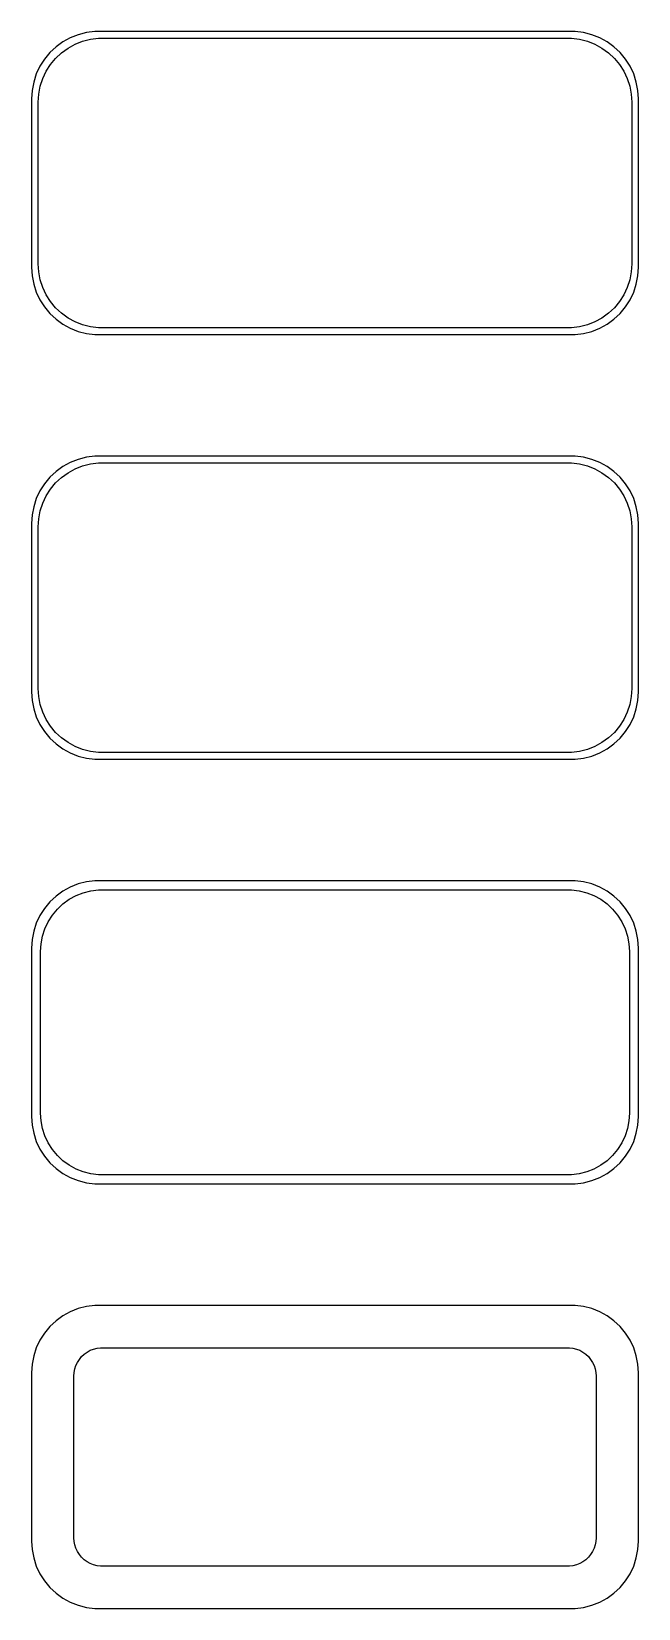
# Model space of a CAD drawing. Header units: metres. Extents: x -22 to 22, y 115 to 232.
import ezdxf

# ---------------------------------------------------------------- set-up
doc = ezdxf.new("R2010")
doc.units = ezdxf.units.M

msp = doc.modelspace()

# ---------------------------------------------------------------- linework, layer by layer
for p, q in [((-18.4369, 231.661), (-19.0451, 231.505)), ((-17.8139, 231.74), (-18.4369, 231.661)), ((17.8139, 231.74), (-17.8139, 231.74)), ((18.4369, 231.661), (17.8139, 231.74)), ((19.0451, 231.505), (18.4369, 231.661)), ((-20.6871, 230.603), (-21.1448, 230.173)), ((-20.1791, 230.972), (-20.6871, 230.603)), ((-20.2778, 230.16), (-19.7952, 230.511)), ((-19.6289, 231.274), (-20.1791, 230.972)), ((-19.7952, 230.511), (-19.2724, 230.798)), ((-19.0451, 231.505), (-19.6289, 231.274)), ((-19.2724, 230.798), (-18.7178, 231.018)), ((-18.7178, 231.018), (-18.1401, 231.166)), ((-18.1401, 231.166), (-17.5482, 231.241)), ((-17.5482, 231.241), (17.5482, 231.241)), ((17.5482, 231.241), (18.1401, 231.166)), ((18.1401, 231.166), (18.7178, 231.018)), ((18.7178, 231.018), (19.2724, 230.798)), ((19.6289, 231.274), (19.0451, 231.505)), ((19.2724, 230.798), (19.7952, 230.511)), ((20.1791, 230.972), (19.6289, 231.274)), ((19.7952, 230.511), (20.2778, 230.16)), ((20.6871, 230.603), (20.1791, 230.972)), ((21.1448, 230.173), (20.6871, 230.603)), ((-21.5451, 229.689), (-21.8815, 229.159)), ((-21.1448, 230.173), (-21.5451, 229.689)), ((-21.4124, 228.788), (-21.0928, 229.292)), ((-21.0928, 229.292), (-20.7126, 229.752)), ((-20.7126, 229.752), (-20.2778, 230.16)), ((20.2778, 230.16), (20.7126, 229.752)), ((20.7126, 229.752), (21.0928, 229.292)), ((21.0928, 229.292), (21.4124, 228.788)), ((21.5451, 229.689), (21.1448, 230.173)), ((21.8815, 229.159), (21.5451, 229.689)), ((-22.1489, 228.591), (-22.3429, 227.993)), ((-21.8815, 229.159), (-22.1489, 228.591)), ((-21.8508, 227.681), (-21.6664, 228.249)), ((-21.6664, 228.249), (-21.4124, 228.788)), ((21.4124, 228.788), (21.6664, 228.249)), ((21.6664, 228.249), (21.8508, 227.681)), ((22.1489, 228.591), (21.8815, 229.159)), ((22.3429, 227.993), (22.1489, 228.591)), ((-22.4606, 227.377), (-22.5, 226.75)), ((-22.3429, 227.993), (-22.4606, 227.377)), ((-22, 226.5), (-21.9625, 227.095)), ((-21.9625, 227.095), (-21.8508, 227.681)), ((21.8508, 227.681), (21.9625, 227.095)), ((21.9625, 227.095), (22, 226.5)), ((22.4606, 227.377), (22.3429, 227.993)), ((22.5, 226.75), (22.4606, 227.377)), ((-22.5, 226.75), (-22.5, 214.25)), ((-22, 214.5), (-22, 226.5)), ((22, 226.5), (22, 214.5)), ((22.5, 214.25), (22.5, 226.75)), ((-22.5, 214.25), (-22.4606, 213.623)), ((-21.9625, 213.905), (-22, 214.5)), ((22, 214.5), (21.9625, 213.905)), ((22.4606, 213.623), (22.5, 214.25)), ((-22.4606, 213.623), (-22.3429, 213.007)), ((-22.3429, 213.007), (-22.1489, 212.409)), ((-21.8508, 213.319), (-21.9625, 213.905)), ((-21.6664, 212.751), (-21.8508, 213.319)), ((21.8508, 213.319), (21.6664, 212.751)), ((21.9625, 213.905), (21.8508, 213.319)), ((22.1489, 212.409), (22.3429, 213.007)), ((22.3429, 213.007), (22.4606, 213.623)), ((-22.1489, 212.409), (-21.8815, 211.841)), ((-21.8815, 211.841), (-21.5451, 211.311)), ((-21.4124, 212.212), (-21.6664, 212.751)), ((-21.0928, 211.708), (-21.4124, 212.212)), ((21.4124, 212.212), (21.0928, 211.708)), ((21.6664, 212.751), (21.4124, 212.212)), ((21.5451, 211.311), (21.8815, 211.841)), ((21.8815, 211.841), (22.1489, 212.409)), ((-21.5451, 211.311), (-21.1448, 210.827)), ((-21.1448, 210.827), (-20.6871, 210.397)), ((-20.7126, 211.248), (-21.0928, 211.708)), ((-20.2778, 210.84), (-20.7126, 211.248)), ((-19.7952, 210.489), (-20.2778, 210.84)), ((20.2778, 210.84), (19.7952, 210.489)), ((20.7126, 211.248), (20.2778, 210.84)), ((20.6871, 210.397), (21.1448, 210.827)), ((21.0928, 211.708), (20.7126, 211.248)), ((21.1448, 210.827), (21.5451, 211.311)), ((-20.6871, 210.397), (-20.1791, 210.028)), ((-20.1791, 210.028), (-19.6289, 209.726)), ((-19.2724, 210.202), (-19.7952, 210.489)), ((-19.6289, 209.726), (-19.0451, 209.495)), ((-18.7178, 209.982), (-19.2724, 210.202)), ((-19.0451, 209.495), (-18.4369, 209.339)), ((-18.1401, 209.834), (-18.7178, 209.982)), ((-17.5482, 209.759), (-18.1401, 209.834)), ((17.5482, 209.759), (-17.5482, 209.759)), ((18.1401, 209.834), (17.5482, 209.759)), ((18.7178, 209.982), (18.1401, 209.834)), ((18.4369, 209.339), (19.0451, 209.495)), ((19.2724, 210.202), (18.7178, 209.982)), ((19.0451, 209.495), (19.6289, 209.726)), ((19.7952, 210.489), (19.2724, 210.202)), ((19.6289, 209.726), (20.1791, 210.028)), ((20.1791, 210.028), (20.6871, 210.397)), ((-18.4369, 209.339), (-17.8139, 209.26)), ((-17.8139, 209.26), (17.8139, 209.26)), ((17.8139, 209.26), (18.4369, 209.339)), ((-18.4369, 200.161), (-19.0451, 200.005)), ((-17.8139, 200.24), (-18.4369, 200.161)), ((17.8139, 200.24), (-17.8139, 200.24)), ((18.4369, 200.161), (17.8139, 200.24)), ((19.0451, 200.005), (18.4369, 200.161)), ((-20.6871, 199.103), (-21.1448, 198.673)), ((-20.1791, 199.472), (-20.6871, 199.103)), ((-20.2778, 198.66), (-19.7952, 199.011)), ((-19.6289, 199.774), (-20.1791, 199.472)), ((-19.7952, 199.011), (-19.2724, 199.298)), ((-19.0451, 200.005), (-19.6289, 199.774)), ((-19.2724, 199.298), (-18.7178, 199.518)), ((-18.7178, 199.518), (-18.1401, 199.666)), ((-18.1401, 199.666), (-17.5482, 199.741)), ((-17.5482, 199.741), (17.5482, 199.741)), ((17.5482, 199.741), (18.1401, 199.666)), ((18.1401, 199.666), (18.7178, 199.518)), ((18.7178, 199.518), (19.2724, 199.298)), ((19.6289, 199.774), (19.0451, 200.005)), ((19.2724, 199.298), (19.7952, 199.011)), ((20.1791, 199.472), (19.6289, 199.774)), ((19.7952, 199.011), (20.2778, 198.66)), ((20.6871, 199.103), (20.1791, 199.472)), ((21.1448, 198.673), (20.6871, 199.103)), ((-21.5451, 198.189), (-21.8815, 197.659)), ((-21.1448, 198.673), (-21.5451, 198.189)), ((-21.4124, 197.288), (-21.0928, 197.792)), ((-21.0928, 197.792), (-20.7126, 198.252)), ((-20.7126, 198.252), (-20.2778, 198.66)), ((20.2778, 198.66), (20.7126, 198.252)), ((20.7126, 198.252), (21.0928, 197.792)), ((21.0928, 197.792), (21.4124, 197.288)), ((21.5451, 198.189), (21.1448, 198.673)), ((21.8815, 197.659), (21.5451, 198.189)), ((-22.1489, 197.091), (-22.3429, 196.493)), ((-21.8815, 197.659), (-22.1489, 197.091)), ((-21.8508, 196.181), (-21.6664, 196.749)), ((-21.6664, 196.749), (-21.4124, 197.288)), ((21.4124, 197.288), (21.6664, 196.749)), ((21.6664, 196.749), (21.8508, 196.181)), ((22.1489, 197.091), (21.8815, 197.659)), ((22.3429, 196.493), (22.1489, 197.091)), ((-22.4606, 195.877), (-22.5, 195.25)), ((-22.3429, 196.493), (-22.4606, 195.877)), ((-22, 195), (-21.9625, 195.595)), ((-21.9625, 195.595), (-21.8508, 196.181)), ((21.8508, 196.181), (21.9625, 195.595)), ((21.9625, 195.595), (22, 195)), ((22.4606, 195.877), (22.3429, 196.493)), ((22.5, 195.25), (22.4606, 195.877)), ((-22.5, 195.25), (-22.5, 182.75)), ((-22, 183), (-22, 195)), ((22, 195), (22, 183)), ((22.5, 182.75), (22.5, 195.25)), ((-22.5, 182.75), (-22.4606, 182.123)), ((-21.9625, 182.405), (-22, 183)), ((22, 183), (21.9625, 182.405)), ((22.4606, 182.123), (22.5, 182.75)), ((-22.4606, 182.123), (-22.3429, 181.507)), ((-22.3429, 181.507), (-22.1489, 180.909)), ((-21.8508, 181.819), (-21.9625, 182.405)), ((-21.6664, 181.251), (-21.8508, 181.819)), ((21.8508, 181.819), (21.6664, 181.251)), ((21.9625, 182.405), (21.8508, 181.819)), ((22.1489, 180.909), (22.3429, 181.507)), ((22.3429, 181.507), (22.4606, 182.123)), ((-22.1489, 180.909), (-21.8815, 180.341)), ((-21.8815, 180.341), (-21.5451, 179.811)), ((-21.4124, 180.712), (-21.6664, 181.251)), ((-21.0928, 180.208), (-21.4124, 180.712)), ((-20.7126, 179.748), (-21.0928, 180.208)), ((21.0928, 180.208), (20.7126, 179.748)), ((21.4124, 180.712), (21.0928, 180.208)), ((21.6664, 181.251), (21.4124, 180.712)), ((21.5451, 179.811), (21.8815, 180.341)), ((21.8815, 180.341), (22.1489, 180.909)), ((-21.5451, 179.811), (-21.1448, 179.327)), ((-21.1448, 179.327), (-20.6871, 178.897)), ((-20.2778, 179.34), (-20.7126, 179.748)), ((-19.7952, 178.989), (-20.2778, 179.34)), ((-19.2724, 178.702), (-19.7952, 178.989)), ((19.7952, 178.989), (19.2724, 178.702)), ((20.2778, 179.34), (19.7952, 178.989)), ((20.7126, 179.748), (20.2778, 179.34)), ((20.6871, 178.897), (21.1448, 179.327)), ((21.1448, 179.327), (21.5451, 179.811)), ((-20.6871, 178.897), (-20.1791, 178.528)), ((-20.1791, 178.528), (-19.6289, 178.226)), ((-19.6289, 178.226), (-19.0451, 177.995)), ((-18.7178, 178.482), (-19.2724, 178.702)), ((-19.0451, 177.995), (-18.4369, 177.839)), ((-18.1401, 178.334), (-18.7178, 178.482)), ((-18.4369, 177.839), (-17.8139, 177.76)), ((-17.5482, 178.259), (-18.1401, 178.334)), ((17.5482, 178.259), (-17.5482, 178.259)), ((18.1401, 178.334), (17.5482, 178.259)), ((17.8139, 177.76), (18.4369, 177.839)), ((18.7178, 178.482), (18.1401, 178.334)), ((18.4369, 177.839), (19.0451, 177.995)), ((19.2724, 178.702), (18.7178, 178.482)), ((19.0451, 177.995), (19.6289, 178.226)), ((19.6289, 178.226), (20.1791, 178.528)), ((20.1791, 178.528), (20.6871, 178.897)), ((-17.8139, 177.76), (17.8139, 177.76)), ((-19.0451, 168.505), (-19.6289, 168.274)), ((-18.4369, 168.661), (-19.0451, 168.505)), ((-17.8139, 168.74), (-18.4369, 168.661)), ((17.8139, 168.74), (-17.8139, 168.74)), ((18.4369, 168.661), (17.8139, 168.74)), ((19.0451, 168.505), (18.4369, 168.661)), ((19.6289, 168.274), (19.0451, 168.505)), ((-20.6871, 167.603), (-21.1448, 167.173)), ((-20.1791, 167.972), (-20.6871, 167.603)), ((-19.6289, 168.274), (-20.1791, 167.972)), ((-20.1684, 167.028), (-19.7032, 167.366)), ((-19.7032, 167.366), (-19.1994, 167.643)), ((-19.1994, 167.643), (-18.6648, 167.854)), ((-18.6648, 167.854), (-18.1079, 167.997)), ((-18.1079, 167.997), (-17.5375, 168.069)), ((-17.5375, 168.069), (17.5375, 168.069)), ((17.5375, 168.069), (18.1079, 167.997)), ((18.1079, 167.997), (18.6648, 167.854)), ((18.6648, 167.854), (19.1994, 167.643)), ((19.1994, 167.643), (19.7032, 167.366)), ((20.1791, 167.972), (19.6289, 168.274)), ((19.7032, 167.366), (20.1684, 167.028)), ((20.6871, 167.603), (20.1791, 167.972)), ((21.1448, 167.173), (20.6871, 167.603)), ((-21.8815, 166.159), (-22.1489, 165.591)), ((-21.5451, 166.689), (-21.8815, 166.159)), ((-21.1448, 167.173), (-21.5451, 166.689)), ((-21.2621, 165.706), (-20.954, 166.191)), ((-20.954, 166.191), (-20.5875, 166.634)), ((-20.5875, 166.634), (-20.1684, 167.028)), ((20.1684, 167.028), (20.5875, 166.634)), ((20.5875, 166.634), (20.954, 166.191)), ((20.954, 166.191), (21.2621, 165.706)), ((21.5451, 166.689), (21.1448, 167.173)), ((21.8815, 166.159), (21.5451, 166.689)), ((22.1489, 165.591), (21.8815, 166.159)), ((-22.3429, 164.993), (-22.4606, 164.377)), ((-22.1489, 165.591), (-22.3429, 164.993)), ((-21.6846, 164.639), (-21.5069, 165.185)), ((-21.5069, 165.185), (-21.2621, 165.706)), ((21.2621, 165.706), (21.5069, 165.185)), ((21.5069, 165.185), (21.6846, 164.639)), ((22.3429, 164.993), (22.1489, 165.591)), ((22.4606, 164.377), (22.3429, 164.993)), ((-22.4606, 164.377), (-22.5, 163.75)), ((-21.8284, 163.5), (-21.7923, 164.074)), ((-21.7923, 164.074), (-21.6846, 164.639)), ((21.6846, 164.639), (21.7923, 164.074)), ((21.7923, 164.074), (21.8284, 163.5)), ((22.5, 163.75), (22.4606, 164.377)), ((-22.5, 163.75), (-22.5, 151.25)), ((-21.8284, 151.5), (-21.8284, 163.5)), ((21.8284, 163.5), (21.8284, 151.5)), ((22.5, 151.25), (22.5, 163.75)), ((-22.5, 151.25), (-22.4606, 150.623)), ((-21.7923, 150.926), (-21.8284, 151.5)), ((-21.6846, 150.361), (-21.7923, 150.926)), ((21.7923, 150.926), (21.6846, 150.361)), ((21.8284, 151.5), (21.7923, 150.926)), ((22.4606, 150.623), (22.5, 151.25)), ((-22.4606, 150.623), (-22.3429, 150.007)), ((-22.3429, 150.007), (-22.1489, 149.409)), ((-21.5069, 149.815), (-21.6846, 150.361)), ((-21.2621, 149.294), (-21.5069, 149.815)), ((21.5069, 149.815), (21.2621, 149.294)), ((21.6846, 150.361), (21.5069, 149.815)), ((22.1489, 149.409), (22.3429, 150.007)), ((22.3429, 150.007), (22.4606, 150.623)), ((-22.1489, 149.409), (-21.8815, 148.841)), ((-21.8815, 148.841), (-21.5451, 148.311)), ((-20.954, 148.809), (-21.2621, 149.294)), ((-20.5875, 148.366), (-20.954, 148.809)), ((20.954, 148.809), (20.5875, 148.366)), ((21.2621, 149.294), (20.954, 148.809)), ((21.5451, 148.311), (21.8815, 148.841)), ((21.8815, 148.841), (22.1489, 149.409)), ((-21.5451, 148.311), (-21.1448, 147.827)), ((-21.1448, 147.827), (-20.6871, 147.397)), ((-20.6871, 147.397), (-20.1791, 147.028)), ((-20.1684, 147.972), (-20.5875, 148.366)), ((-19.7032, 147.634), (-20.1684, 147.972)), ((-19.1994, 147.357), (-19.7032, 147.634)), ((19.7032, 147.634), (19.1994, 147.357)), ((20.1684, 147.972), (19.7032, 147.634)), ((20.5875, 148.366), (20.1684, 147.972)), ((20.1791, 147.028), (20.6871, 147.397)), ((20.6871, 147.397), (21.1448, 147.827)), ((21.1448, 147.827), (21.5451, 148.311)), ((-20.1791, 147.028), (-19.6289, 146.726)), ((-19.6289, 146.726), (-19.0451, 146.495)), ((-18.6648, 147.146), (-19.1994, 147.357)), ((-19.0451, 146.495), (-18.4369, 146.339)), ((-18.1079, 147.003), (-18.6648, 147.146)), ((-18.4369, 146.339), (-17.8139, 146.26)), ((-17.5375, 146.931), (-18.1079, 147.003)), ((-17.8139, 146.26), (17.8139, 146.26)), ((17.5375, 146.931), (-17.5375, 146.931)), ((18.1079, 147.003), (17.5375, 146.931)), ((17.8139, 146.26), (18.4369, 146.339)), ((18.6648, 147.146), (18.1079, 147.003)), ((18.4369, 146.339), (19.0451, 146.495)), ((19.1994, 147.357), (18.6648, 147.146)), ((19.0451, 146.495), (19.6289, 146.726)), ((19.6289, 146.726), (20.1791, 147.028)), ((-19.0451, 137.005), (-19.6289, 136.774)), ((-18.4369, 137.161), (-19.0451, 137.005)), ((-17.8139, 137.24), (-18.4369, 137.161)), ((17.8139, 137.24), (-17.8139, 137.24)), ((18.4369, 137.161), (17.8139, 137.24)), ((19.0451, 137.005), (18.4369, 137.161)), ((19.6289, 136.774), (19.0451, 137.005)), ((-20.6871, 136.103), (-21.1448, 135.673)), ((-20.1791, 136.472), (-20.6871, 136.103)), ((-19.6289, 136.774), (-20.1791, 136.472)), ((20.1791, 136.472), (19.6289, 136.774)), ((20.6871, 136.103), (20.1791, 136.472)), ((21.1448, 135.673), (20.6871, 136.103)), ((-21.8815, 134.659), (-22.1489, 134.091)), ((-21.5451, 135.189), (-21.8815, 134.659)), ((-21.1448, 135.673), (-21.5451, 135.189)), ((21.5451, 135.189), (21.1448, 135.673)), ((21.8815, 134.659), (21.5451, 135.189)), ((22.1489, 134.091), (21.8815, 134.659)), ((-22.3429, 133.493), (-22.4606, 132.877)), ((-22.1489, 134.091), (-22.3429, 133.493)), ((-18.9567, 133.24), (-18.7879, 133.444)), ((-18.7879, 133.444), (-18.5947, 133.625)), ((-18.5947, 133.625), (-18.3804, 133.781)), ((-18.3804, 133.781), (-18.1482, 133.909)), ((-18.1482, 133.909), (-17.9019, 134.006)), ((-17.9019, 134.006), (-17.6453, 134.072)), ((-17.6453, 134.072), (-17.3825, 134.105)), ((-17.3825, 134.105), (17.3825, 134.105)), ((17.3825, 134.105), (17.6453, 134.072)), ((17.6453, 134.072), (17.9019, 134.006)), ((17.9019, 134.006), (18.1482, 133.909)), ((18.1482, 133.909), (18.3804, 133.781)), ((18.3804, 133.781), (18.5947, 133.625)), ((18.5947, 133.625), (18.7879, 133.444)), ((18.7879, 133.444), (18.9567, 133.24)), ((22.3429, 133.493), (22.1489, 134.091)), ((22.4606, 132.877), (22.3429, 133.493)), ((-22.4606, 132.877), (-22.5, 132.25)), ((-22.5, 132.25), (-22.5, 119.75)), ((-19.3596, 132), (-19.343, 132.264)), ((-19.343, 132.264), (-19.2934, 132.525)), ((-19.2934, 132.525), (-19.2115, 132.777)), ((-19.2115, 132.777), (-19.0987, 133.016)), ((-19.0987, 133.016), (-18.9567, 133.24)), ((18.9567, 133.24), (19.0987, 133.016)), ((19.0987, 133.016), (19.2115, 132.777)), ((19.2115, 132.777), (19.2934, 132.525)), ((19.2934, 132.525), (19.343, 132.264)), ((19.343, 132.264), (19.3596, 132)), ((22.5, 132.25), (22.4606, 132.877)), ((22.5, 119.75), (22.5, 132.25)), ((-19.3596, 120), (-19.3596, 132)), ((19.3596, 132), (19.3596, 120)), ((-22.5, 119.75), (-22.4606, 119.123)), ((-19.343, 119.736), (-19.3596, 120)), ((-19.2934, 119.475), (-19.343, 119.736)), ((-19.2115, 119.223), (-19.2934, 119.475)), ((19.2934, 119.475), (19.2115, 119.223)), ((19.343, 119.736), (19.2934, 119.475)), ((19.3596, 120), (19.343, 119.736)), ((22.4606, 119.123), (22.5, 119.75)), ((-22.4606, 119.123), (-22.3429, 118.507)), ((-22.3429, 118.507), (-22.1489, 117.909)), ((-19.0987, 118.984), (-19.2115, 119.223)), ((-18.9567, 118.76), (-19.0987, 118.984)), ((-18.7879, 118.556), (-18.9567, 118.76)), ((-18.5947, 118.375), (-18.7879, 118.556)), ((-18.3804, 118.219), (-18.5947, 118.375)), ((-18.1482, 118.091), (-18.3804, 118.219)), ((18.3804, 118.219), (18.1482, 118.091)), ((18.5947, 118.375), (18.3804, 118.219)), ((18.7879, 118.556), (18.5947, 118.375)), ((18.9567, 118.76), (18.7879, 118.556)), ((19.0987, 118.984), (18.9567, 118.76)), ((19.2115, 119.223), (19.0987, 118.984)), ((22.1489, 117.909), (22.3429, 118.507)), ((22.3429, 118.507), (22.4606, 119.123)), ((-22.1489, 117.909), (-21.8815, 117.341)), ((-21.8815, 117.341), (-21.5451, 116.811)), ((-17.9019, 117.994), (-18.1482, 118.091)), ((-17.6453, 117.928), (-17.9019, 117.994)), ((-17.3825, 117.895), (-17.6453, 117.928)), ((17.3825, 117.895), (-17.3825, 117.895)), ((17.6453, 117.928), (17.3825, 117.895)), ((17.9019, 117.994), (17.6453, 117.928)), ((18.1482, 118.091), (17.9019, 117.994)), ((21.5451, 116.811), (21.8815, 117.341)), ((21.8815, 117.341), (22.1489, 117.909)), ((-21.5451, 116.811), (-21.1448, 116.327)), ((-21.1448, 116.327), (-20.6871, 115.897)), ((-20.6871, 115.897), (-20.1791, 115.528)), ((20.1791, 115.528), (20.6871, 115.897)), ((20.6871, 115.897), (21.1448, 116.327)), ((21.1448, 116.327), (21.5451, 116.811)), ((-20.1791, 115.528), (-19.6289, 115.226)), ((-19.6289, 115.226), (-19.0451, 114.995)), ((-19.0451, 114.995), (-18.4369, 114.839)), ((-18.4369, 114.839), (-17.8139, 114.76)), ((-17.8139, 114.76), (17.8139, 114.76)), ((17.8139, 114.76), (18.4369, 114.839)), ((18.4369, 114.839), (19.0451, 114.995)), ((19.0451, 114.995), (19.6289, 115.226)), ((19.6289, 115.226), (20.1791, 115.528))]:
    msp.add_line(p, q)

doc.saveas('drawing.dxf')
